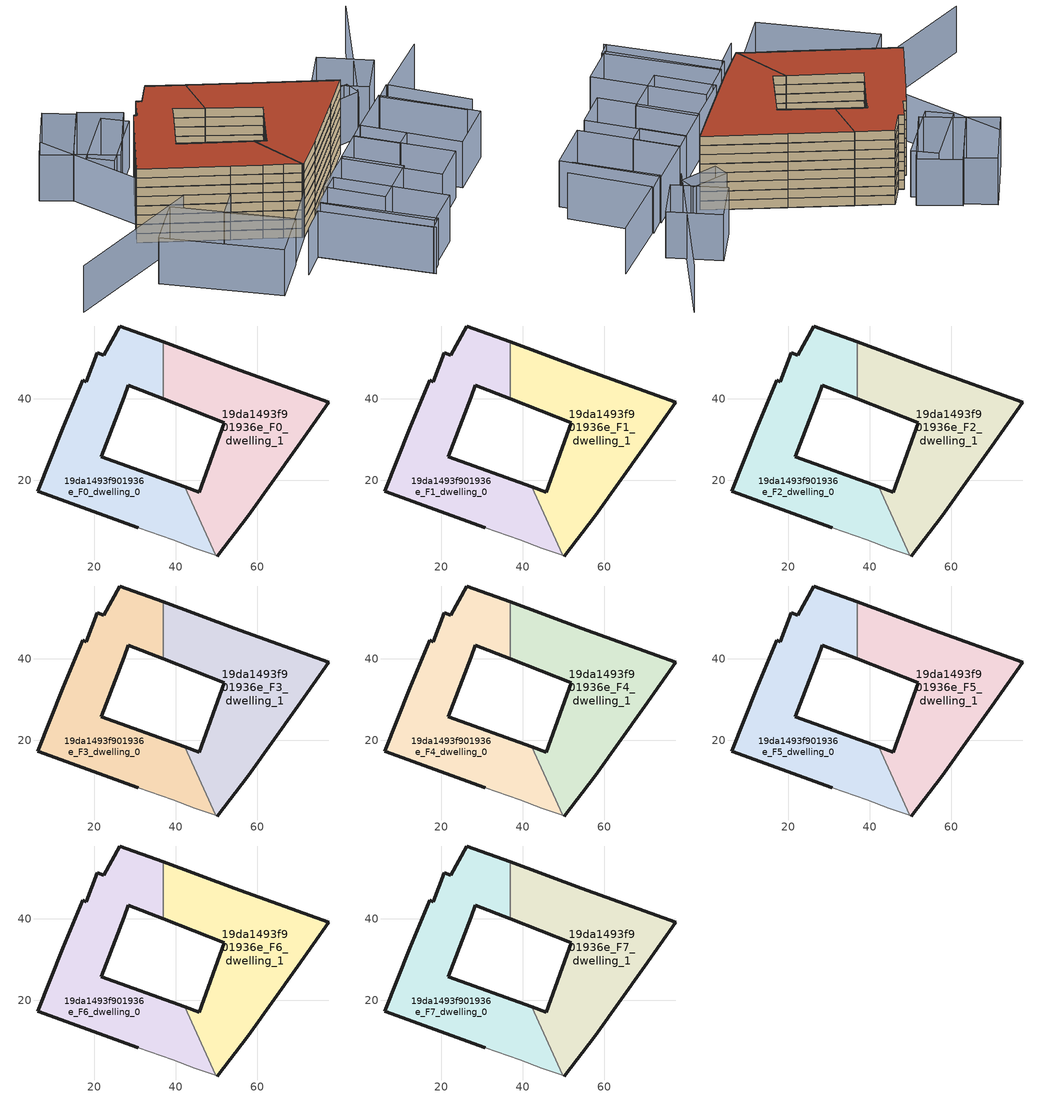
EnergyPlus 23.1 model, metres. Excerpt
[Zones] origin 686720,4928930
19da1493f901936e_F0_dwelling_0
 floor ground (EU_floor_Construction): 49.76,1.51 42.14,18.41 21.66,25.75 22.87,28.95 27.35,40.54 28.33,43.34 36.86,40.04 36.86,54.02 26.2,57.92 22.23,50.7 20.63,51.3 17.94,44.22 17.11,44.55 12.22,32.77 6.08,17.25 30.78,8.35 39.2,5.32 44.69,3.34 z0
 wall outside (EU_wall_Construction): 36.86,40.04 28.33,43.34 27.35,40.54 22.87,28.95 21.66,25.75 42.14,18.41 / 30.78,8.35 6.08,17.25 12.22,32.77 17.11,44.55 17.94,44.22 20.63,51.3 22.23,50.7 26.2,57.92 36.86,54.02 z0:3
 wall adiabatic (EU_wall_Construction): 49.76,1.51 44.69,3.34 39.2,5.32 30.78,8.35 z0:3
 wall to 19da1493f901936e_F0_dwelling_1 (EU_wall_Construction): 36.86,54.02 36.86,40.04 / 42.14,18.41 49.76,1.51 z0:3
19da1493f901936e_F0_dwelling_1
 floor ground (EU_floor_Construction): 57.75,11.29 69.95,28.41 77.57,39.12 54.41,47.59 36.86,54.02 36.86,40.04 51.93,34.2 45.79,17.09 42.14,18.41 49.76,1.51 50.13,1.38 z0
 wall outside (EU_wall_Construction): 42.14,18.41 45.79,17.09 51.93,34.2 36.86,40.04 / 36.86,54.02 54.41,47.59 77.57,39.12 69.95,28.41 57.75,11.29 50.13,1.38 z0:3
 wall adiabatic (EU_wall_Construction): 50.13,1.38 49.76,1.51 z0:3
19da1493f901936e_F1_dwelling_0
 floor to 19da1493f901936e_F0_dwelling_0 (EU_floor_Construction): 49.76,1.51 42.14,18.41 21.66,25.75 22.87,28.95 27.35,40.54 28.33,43.34 36.86,40.04 36.86,54.02 26.2,57.92 22.23,50.7 20.63,51.3 17.94,44.22 17.11,44.55 12.22,32.77 6.08,17.25 30.78,8.35 39.2,5.32 44.69,3.34 z3
 wall outside (EU_wall_Construction): 36.86,40.04 28.33,43.34 27.35,40.54 22.87,28.95 21.66,25.75 42.14,18.41 / 30.78,8.35 6.08,17.25 12.22,32.77 17.11,44.55 17.94,44.22 20.63,51.3 22.23,50.7 26.2,57.92 36.86,54.02 z3:6
 wall adiabatic (EU_wall_Construction): 49.76,1.51 44.69,3.34 39.2,5.32 30.78,8.35 z3:6
 wall to 19da1493f901936e_F1_dwelling_1 (EU_wall_Construction): 36.86,54.02 36.86,40.04 / 42.14,18.41 49.76,1.51 z3:6
19da1493f901936e_F1_dwelling_1
 floor to 19da1493f901936e_F0_dwelling_1 (EU_floor_Construction): 57.75,11.29 69.95,28.41 77.57,39.12 54.41,47.59 36.86,54.02 36.86,40.04 51.93,34.2 45.79,17.09 42.14,18.41 49.76,1.51 50.13,1.38 z3
 wall outside (EU_wall_Construction): 42.14,18.41 45.79,17.09 51.93,34.2 36.86,40.04 / 36.86,54.02 54.41,47.59 77.57,39.12 69.95,28.41 57.75,11.29 50.13,1.38 z3:6
 wall adiabatic (EU_wall_Construction): 50.13,1.38 49.76,1.51 z3:6
19da1493f901936e_F2_dwelling_0
 floor to 19da1493f901936e_F1_dwelling_0 (EU_floor_Construction): 49.76,1.51 42.14,18.41 21.66,25.75 22.87,28.95 27.35,40.54 28.33,43.34 36.86,40.04 36.86,54.02 26.2,57.92 22.23,50.7 20.63,51.3 17.94,44.22 17.11,44.55 12.22,32.77 6.08,17.25 30.78,8.35 39.2,5.32 44.69,3.34 z6
 wall outside (EU_wall_Construction): 36.86,40.04 28.33,43.34 27.35,40.54 22.87,28.95 21.66,25.75 42.14,18.41 / 30.78,8.35 6.08,17.25 12.22,32.77 17.11,44.55 17.94,44.22 20.63,51.3 22.23,50.7 26.2,57.92 36.86,54.02 z6:9
 wall adiabatic (EU_wall_Construction): 49.76,1.51 44.69,3.34 39.2,5.32 30.78,8.35 z6:9
 wall to 19da1493f901936e_F2_dwelling_1 (EU_wall_Construction): 36.86,54.02 36.86,40.04 / 42.14,18.41 49.76,1.51 z6:9
19da1493f901936e_F2_dwelling_1
 floor to 19da1493f901936e_F1_dwelling_1 (EU_floor_Construction): 57.75,11.29 69.95,28.41 77.57,39.12 54.41,47.59 36.86,54.02 36.86,40.04 51.93,34.2 45.79,17.09 42.14,18.41 49.76,1.51 50.13,1.38 z6
 wall outside (EU_wall_Construction): 42.14,18.41 45.79,17.09 51.93,34.2 36.86,40.04 / 36.86,54.02 54.41,47.59 77.57,39.12 69.95,28.41 57.75,11.29 50.13,1.38 z6:9
 wall adiabatic (EU_wall_Construction): 50.13,1.38 49.76,1.51 z6:9
19da1493f901936e_F3_dwelling_0
 floor to 19da1493f901936e_F2_dwelling_0 (EU_floor_Construction): 49.76,1.51 42.14,18.41 21.66,25.75 22.87,28.95 27.35,40.54 28.33,43.34 36.86,40.04 36.86,54.02 26.2,57.92 22.23,50.7 20.63,51.3 17.94,44.22 17.11,44.55 12.22,32.77 6.08,17.25 30.78,8.35 39.2,5.32 44.69,3.34 z9
 wall outside (EU_wall_Construction): 36.86,40.04 28.33,43.34 27.35,40.54 22.87,28.95 21.66,25.75 42.14,18.41 / 30.78,8.35 6.08,17.25 12.22,32.77 17.11,44.55 17.94,44.22 20.63,51.3 22.23,50.7 26.2,57.92 36.86,54.02 z9:12
 wall adiabatic (EU_wall_Construction): 49.76,1.51 44.69,3.34 39.2,5.32 30.78,8.35 z9:12
 wall to 19da1493f901936e_F3_dwelling_1 (EU_wall_Construction): 36.86,54.02 36.86,40.04 / 42.14,18.41 49.76,1.51 z9:12
19da1493f901936e_F3_dwelling_1
 floor to 19da1493f901936e_F2_dwelling_1 (EU_floor_Construction): 57.75,11.29 69.95,28.41 77.57,39.12 54.41,47.59 36.86,54.02 36.86,40.04 51.93,34.2 45.79,17.09 42.14,18.41 49.76,1.51 50.13,1.38 z9
 wall outside (EU_wall_Construction): 42.14,18.41 45.79,17.09 51.93,34.2 36.86,40.04 / 36.86,54.02 54.41,47.59 77.57,39.12 69.95,28.41 57.75,11.29 50.13,1.38 z9:12
 wall adiabatic (EU_wall_Construction): 50.13,1.38 49.76,1.51 z9:12
19da1493f901936e_F4_dwelling_0
 floor to 19da1493f901936e_F3_dwelling_0 (EU_floor_Construction): 49.76,1.51 42.14,18.41 21.66,25.75 22.87,28.95 27.35,40.54 28.33,43.34 36.86,40.04 36.86,54.02 26.2,57.92 22.23,50.7 20.63,51.3 17.94,44.22 17.11,44.55 12.22,32.77 6.08,17.25 30.78,8.35 39.2,5.32 44.69,3.34 z12
 wall outside (EU_wall_Construction): 36.86,40.04 28.33,43.34 27.35,40.54 22.87,28.95 21.66,25.75 42.14,18.41 / 30.78,8.35 6.08,17.25 12.22,32.77 17.11,44.55 17.94,44.22 20.63,51.3 22.23,50.7 26.2,57.92 36.86,54.02 z12:15
 wall adiabatic (EU_wall_Construction): 49.76,1.51 44.69,3.34 39.2,5.32 30.78,8.35 z12:15
 wall to 19da1493f901936e_F4_dwelling_1 (EU_wall_Construction): 36.86,54.02 36.86,40.04 / 42.14,18.41 49.76,1.51 z12:15
19da1493f901936e_F4_dwelling_1
 floor to 19da1493f901936e_F3_dwelling_1 (EU_floor_Construction): 57.75,11.29 69.95,28.41 77.57,39.12 54.41,47.59 36.86,54.02 36.86,40.04 51.93,34.2 45.79,17.09 42.14,18.41 49.76,1.51 50.13,1.38 z12
 wall outside (EU_wall_Construction): 42.14,18.41 45.79,17.09 51.93,34.2 36.86,40.04 / 36.86,54.02 54.41,47.59 77.57,39.12 69.95,28.41 57.75,11.29 50.13,1.38 z12:15
 wall adiabatic (EU_wall_Construction): 50.13,1.38 49.76,1.51 z12:15
19da1493f901936e_F5_dwelling_0
 floor to 19da1493f901936e_F4_dwelling_0 (EU_floor_Construction): 49.76,1.51 42.14,18.41 21.66,25.75 22.87,28.95 27.35,40.54 28.33,43.34 36.86,40.04 36.86,54.02 26.2,57.92 22.23,50.7 20.63,51.3 17.94,44.22 17.11,44.55 12.22,32.77 6.08,17.25 30.78,8.35 39.2,5.32 44.69,3.34 z15
 wall outside (EU_wall_Construction): 36.86,40.04 28.33,43.34 27.35,40.54 22.87,28.95 21.66,25.75 42.14,18.41 / 30.78,8.35 6.08,17.25 12.22,32.77 17.11,44.55 17.94,44.22 20.63,51.3 22.23,50.7 26.2,57.92 36.86,54.02 z15:18
 wall adiabatic (EU_wall_Construction): 49.76,1.51 44.69,3.34 39.2,5.32 30.78,8.35 z15:18
 wall to 19da1493f901936e_F5_dwelling_1 (EU_wall_Construction): 36.86,54.02 36.86,40.04 / 42.14,18.41 49.76,1.51 z15:18
19da1493f901936e_F5_dwelling_1
 floor to 19da1493f901936e_F4_dwelling_1 (EU_floor_Construction): 57.75,11.29 69.95,28.41 77.57,39.12 54.41,47.59 36.86,54.02 36.86,40.04 51.93,34.2 45.79,17.09 42.14,18.41 49.76,1.51 50.13,1.38 z15
 wall outside (EU_wall_Construction): 42.14,18.41 45.79,17.09 51.93,34.2 36.86,40.04 / 36.86,54.02 54.41,47.59 77.57,39.12 69.95,28.41 57.75,11.29 50.13,1.38 z15:18
 wall adiabatic (EU_wall_Construction): 50.13,1.38 49.76,1.51 z15:18
19da1493f901936e_F6_dwelling_0
 floor to 19da1493f901936e_F5_dwelling_0 (EU_floor_Construction): 49.76,1.51 42.14,18.41 21.66,25.75 22.87,28.95 27.35,40.54 28.33,43.34 36.86,40.04 36.86,54.02 26.2,57.92 22.23,50.7 20.63,51.3 17.94,44.22 17.11,44.55 12.22,32.77 6.08,17.25 30.78,8.35 39.2,5.32 44.69,3.34 z18
 wall outside (EU_wall_Construction): 36.86,40.04 28.33,43.34 27.35,40.54 22.87,28.95 21.66,25.75 42.14,18.41 / 30.78,8.35 6.08,17.25 12.22,32.77 17.11,44.55 17.94,44.22 20.63,51.3 22.23,50.7 26.2,57.92 36.86,54.02 z18:21
 wall adiabatic (EU_wall_Construction): 49.76,1.51 44.69,3.34 39.2,5.32 30.78,8.35 z18:21
 wall to 19da1493f901936e_F6_dwelling_1 (EU_wall_Construction): 36.86,54.02 36.86,40.04 / 42.14,18.41 49.76,1.51 z18:21
19da1493f901936e_F6_dwelling_1
 floor to 19da1493f901936e_F5_dwelling_1 (EU_floor_Construction): 57.75,11.29 69.95,28.41 77.57,39.12 54.41,47.59 36.86,54.02 36.86,40.04 51.93,34.2 45.79,17.09 42.14,18.41 49.76,1.51 50.13,1.38 z18
 wall outside (EU_wall_Construction): 42.14,18.41 45.79,17.09 51.93,34.2 36.86,40.04 / 36.86,54.02 54.41,47.59 77.57,39.12 69.95,28.41 57.75,11.29 50.13,1.38 z18:21
 wall adiabatic (EU_wall_Construction): 50.13,1.38 49.76,1.51 z18:21
19da1493f901936e_F7_dwelling_0
 floor to 19da1493f901936e_F6_dwelling_0 (EU_floor_Construction): 49.76,1.51 42.14,18.41 21.66,25.75 22.87,28.95 27.35,40.54 28.33,43.34 36.86,40.04 36.86,54.02 26.2,57.92 22.23,50.7 20.63,51.3 17.94,44.22 17.11,44.55 12.22,32.77 6.08,17.25 30.78,8.35 39.2,5.32 44.69,3.34 z21
 wall outside (EU_wall_Construction): 36.86,40.04 28.33,43.34 27.35,40.54 22.87,28.95 21.66,25.75 42.14,18.41 / 30.78,8.35 6.08,17.25 12.22,32.77 17.11,44.55 17.94,44.22 20.63,51.3 22.23,50.7 26.2,57.92 36.86,54.02 z21:24
 wall adiabatic (EU_wall_Construction): 49.76,1.51 44.69,3.34 39.2,5.32 30.78,8.35 z21:24
 wall to 19da1493f901936e_F7_dwelling_1 (EU_wall_Construction): 36.86,54.02 36.86,40.04 / 42.14,18.41 49.76,1.51 z21:24
 roof outside (EU_roof_Construction): 36.86,54.02 36.86,40.04 28.33,43.34 27.35,40.54 22.87,28.95 21.66,25.75 42.14,18.41 49.76,1.51 44.69,3.34 39.2,5.32 30.78,8.35 6.08,17.25 12.22,32.77 17.11,44.55 17.94,44.22 20.63,51.3 22.23,50.7 26.2,57.92 z24
19da1493f901936e_F7_dwelling_1
 floor to 19da1493f901936e_F6_dwelling_1 (EU_floor_Construction): 57.75,11.29 69.95,28.41 77.57,39.12 54.41,47.59 36.86,54.02 36.86,40.04 51.93,34.2 45.79,17.09 42.14,18.41 49.76,1.51 50.13,1.38 z21
 wall outside (EU_wall_Construction): 42.14,18.41 45.79,17.09 51.93,34.2 36.86,40.04 / 36.86,54.02 54.41,47.59 77.57,39.12 69.95,28.41 57.75,11.29 50.13,1.38 z21:24
 wall adiabatic (EU_wall_Construction): 50.13,1.38 49.76,1.51 z21:24
 roof outside (EU_roof_Construction): 77.57,39.12 69.95,28.41 57.75,11.29 50.13,1.38 49.76,1.51 42.14,18.41 45.79,17.09 51.93,34.2 36.86,40.04 36.86,54.02 54.41,47.59 z24
shading: 43.2,-17.54 49.27,-9.92 / 49.27,-9.92 76.1,-31.33 / 109.6,23.96 89.91,40.14 / 89.91,40.14 94.3,45.48 / -6.69,55.25 18.29,12.58 / 18.29,12.58 -22.36,-11.22 / 101.01,89.18 84.28,41.73 / 113.15,28.64 94.68,45.17 / 94.68,45.17 110.27,62.59 / 75.5,-30.87 48.88,-9.62 / 48.88,-9.62 51.9,-5.83 / 51.9,-5.83 78.52,-27.08 / 78.52,-27.08 75.5,-30.87 / 77.27,-27.62 51.38,-5.79 / 51.38,-5.79 60.61,5.15 / 60.61,5.15 86.49,-16.69 / 86.49,-16.69 77.27,-27.62 / 90.05,41.11 112.72,21.65 / 112.72,21.65 101.46,8.54 / 101.46,8.54 78.79,27.99 / 78.79,27.99 90.05,41.11 / 32.54,-25.53 2.82,-5.54 / 2.82,-5.54 12.34,8.61 / 12.34,8.61 42.06,-11.38 / 42.06,-11.38 32.54,-25.53 / 20.67,55.88 8.31,37.81 / 8.31,37.81 1.65,42.36 / 1.65,42.36 14.01,60.44 / 14.01,60.44 20.67,55.88 / -0.71,45.56 9.15,66.26 / 9.15,66.26 21.06,60.58 / 21.06,60.58 11.2,39.88 / 11.2,39.88 -0.71,45.56 / 8.69,65.3 -0.93,45.09 / -0.93,45.09 -9.68,49.26 / -9.68,49.26 -0.05,69.46 / -0.05,69.46 8.69,65.3 / 50.13,1.38 41.83,-11.28 / 41.83,-11.28 25.1,-0.32 / 25.1,-0.32 33.4,12.34 / 33.4,12.34 50.13,1.38 / 69.9,-10.3 56.18,1.48 / 56.18,1.48 67.51,14.68 / 67.51,14.68 81.23,2.9 / 81.23,2.9 69.9,-10.3 / 74.94,23.62 97.61,4.41 / 97.61,4.41 89.28,-5.41 / 89.28,-5.41 66.62,13.8 / 66.62,13.8 74.94,23.62 / 78.72,28.11 89.11,19.26 / 89.11,19.26 85.1,14.56 / 85.1,14.56 74.72,23.4 / 74.72,23.4 78.72,28.11 / 72.62,46.63 84.23,49.95 / 84.23,49.95 85.61,45.11 / 85.61,45.11 74,41.78 / 74,41.78 72.62,46.63 / 82.32,66.88 96.6,59.02 / 96.6,59.02 89.51,46.14 / 89.51,46.14 75.23,54 / 75.23,54 82.32,66.88 z0:15
[Building]
EU S2 Campaign: North Axis=0; Terrain=City; Solar Distribution=FullExterior
[Site:Location]
Bologna: Latitude=44.5; Longitude=11.25; Time Zone=1; Elevation=37
[SizingPeriod:WeatherFileDays]
AnnualSizingPeriod: Begin Month=1; Begin Day of Month=1; End Month=12; End Day of Month=31; Day of Week for Start Day=Monday; Use Weather File Daylight Saving Period=No; Use Weather File Rain and Snow Indicators=No
[MATERIAL]
EU_InternalMass_Material: Roughness=MediumRough; Thickness=0.1; Conductivity=1; Density=1800; Specific Heat=900; Thermal Absorptance=0.9; Solar Absorptance=0.7; Visible Absorptance=0.7
[MATERIAL:NOMASS] Roughness=MediumRough; Thermal Absorptance=0.9; Solar Absorptance=0.7; Visible Absorptance=0.7
Name | Thermal Resistance
EU_wall_NoMass | 0.905828
EU_roof_NoMass | 0.37593
EU_floor_NoMass | 0.67114
[CONSTRUCTION]
EU_wall_Construction: EU_wall_NoMass
EU_roof_Construction: EU_roof_NoMass
EU_floor_Construction: EU_floor_NoMass
EU_InternalMass_Construction: EU_InternalMass_Material
[ZONE] Type=1; Multiplier=1; Ceiling Height=autocalculate; Floor Area=autocalculate; Part of Total Floor Area=Yes
Name | Volume
19da1493f901936e_F0_dwelling_0; 19da1493f901936e_F1_dwelling_0; 19da1493f901936e_F2_dwelling_0; 19da1493f901936e_F3_dwelling_0; 19da1493f901936e_F4_dwelling_0; 19da1493f901936e_F5_dwelling_0; 19da1493f901936e_F6_dwelling_0; 19da1493f901936e_F7_dwelling_0 | 2803.92
19da1493f901936e_F0_dwelling_1; 19da1493f901936e_F1_dwelling_1; 19da1493f901936e_F2_dwelling_1; 19da1493f901936e_F3_dwelling_1; 19da1493f901936e_F4_dwelling_1; 19da1493f901936e_F5_dwelling_1; 19da1493f901936e_F6_dwelling_1; 19da1493f901936e_F7_dwelling_1 | 2803.87
[INTERNALMASS] Construction=EU_InternalMass_Construction
Name | Zone or ZoneList | Surface Area
19da1493f901936e_F0_dwelling_0_EU_InternalMass | 19da1493f901936e_F0_dwelling_0 | 934.64
19da1493f901936e_F0_dwelling_1_EU_InternalMass | 19da1493f901936e_F0_dwelling_1 | 934.624
19da1493f901936e_F1_dwelling_0_EU_InternalMass | 19da1493f901936e_F1_dwelling_0 | 934.64
19da1493f901936e_F1_dwelling_1_EU_InternalMass | 19da1493f901936e_F1_dwelling_1 | 934.624
19da1493f901936e_F2_dwelling_0_EU_InternalMass | 19da1493f901936e_F2_dwelling_0 | 934.64
19da1493f901936e_F2_dwelling_1_EU_InternalMass | 19da1493f901936e_F2_dwelling_1 | 934.624
19da1493f901936e_F3_dwelling_0_EU_InternalMass | 19da1493f901936e_F3_dwelling_0 | 934.64
19da1493f901936e_F3_dwelling_1_EU_InternalMass | 19da1493f901936e_F3_dwelling_1 | 934.624
19da1493f901936e_F4_dwelling_0_EU_InternalMass | 19da1493f901936e_F4_dwelling_0 | 934.64
19da1493f901936e_F4_dwelling_1_EU_InternalMass | 19da1493f901936e_F4_dwelling_1 | 934.624
19da1493f901936e_F5_dwelling_0_EU_InternalMass | 19da1493f901936e_F5_dwelling_0 | 934.64
19da1493f901936e_F5_dwelling_1_EU_InternalMass | 19da1493f901936e_F5_dwelling_1 | 934.624
19da1493f901936e_F6_dwelling_0_EU_InternalMass | 19da1493f901936e_F6_dwelling_0 | 934.64
19da1493f901936e_F6_dwelling_1_EU_InternalMass | 19da1493f901936e_F6_dwelling_1 | 934.624
19da1493f901936e_F7_dwelling_0_EU_InternalMass | 19da1493f901936e_F7_dwelling_0 | 934.64
19da1493f901936e_F7_dwelling_1_EU_InternalMass | 19da1493f901936e_F7_dwelling_1 | 934.624
[OTHEREQUIPMENT] Fuel Type=Electricity; Design Level Calculation Method=Watts/Area; Power per Zone Floor Area=1; Fraction Latent=0; Fraction Radiant=0; Fraction Lost=0; Carbon Dioxide Generation Rate=0; EndUse Subcategory=EU_Step8_InternalGains
Name | Zone or ZoneList or Space or SpaceList | Schedule
EU_Step8_InternalGain_19da1493f901936e_F0_dwelling_0_f000 | 19da1493f901936e_F0_dwelling_0 | EU_Step8_GainSchedule_19da1493f901936e_F0_dwelling_0_f000
EU_Step8_InternalGain_19da1493f901936e_F0_dwelling_1_f000 | 19da1493f901936e_F0_dwelling_1 | EU_Step8_GainSchedule_19da1493f901936e_F0_dwelling_1_f000
EU_Step8_InternalGain_19da1493f901936e_F1_dwelling_0_f000 | 19da1493f901936e_F1_dwelling_0 | EU_Step8_GainSchedule_19da1493f901936e_F1_dwelling_0_f000
EU_Step8_InternalGain_19da1493f901936e_F1_dwelling_1_f000 | 19da1493f901936e_F1_dwelling_1 | EU_Step8_GainSchedule_19da1493f901936e_F1_dwelling_1_f000
EU_Step8_InternalGain_19da1493f901936e_F2_dwelling_0_f000 | 19da1493f901936e_F2_dwelling_0 | EU_Step8_GainSchedule_19da1493f901936e_F2_dwelling_0_f000
EU_Step8_InternalGain_19da1493f901936e_F2_dwelling_1_f000 | 19da1493f901936e_F2_dwelling_1 | EU_Step8_GainSchedule_19da1493f901936e_F2_dwelling_1_f000
EU_Step8_InternalGain_19da1493f901936e_F3_dwelling_0_f000 | 19da1493f901936e_F3_dwelling_0 | EU_Step8_GainSchedule_19da1493f901936e_F3_dwelling_0_f000
EU_Step8_InternalGain_19da1493f901936e_F3_dwelling_1_f000 | 19da1493f901936e_F3_dwelling_1 | EU_Step8_GainSchedule_19da1493f901936e_F3_dwelling_1_f000
EU_Step8_InternalGain_19da1493f901936e_F4_dwelling_0_f000 | 19da1493f901936e_F4_dwelling_0 | EU_Step8_GainSchedule_19da1493f901936e_F4_dwelling_0_f000
EU_Step8_InternalGain_19da1493f901936e_F4_dwelling_1_f000 | 19da1493f901936e_F4_dwelling_1 | EU_Step8_GainSchedule_19da1493f901936e_F4_dwelling_1_f000
EU_Step8_InternalGain_19da1493f901936e_F5_dwelling_0_f000 | 19da1493f901936e_F5_dwelling_0 | EU_Step8_GainSchedule_19da1493f901936e_F5_dwelling_0_f000
EU_Step8_InternalGain_19da1493f901936e_F5_dwelling_1_f000 | 19da1493f901936e_F5_dwelling_1 | EU_Step8_GainSchedule_19da1493f901936e_F5_dwelling_1_f000
EU_Step8_InternalGain_19da1493f901936e_F6_dwelling_0_f000 | 19da1493f901936e_F6_dwelling_0 | EU_Step8_GainSchedule_19da1493f901936e_F6_dwelling_0_f000
EU_Step8_InternalGain_19da1493f901936e_F6_dwelling_1_f000 | 19da1493f901936e_F6_dwelling_1 | EU_Step8_GainSchedule_19da1493f901936e_F6_dwelling_1_f000
EU_Step8_InternalGain_19da1493f901936e_F7_dwelling_0_f000 | 19da1493f901936e_F7_dwelling_0 | EU_Step8_GainSchedule_19da1493f901936e_F7_dwelling_0_f000
EU_Step8_InternalGain_19da1493f901936e_F7_dwelling_1_f000 | 19da1493f901936e_F7_dwelling_1 | EU_Step8_GainSchedule_19da1493f901936e_F7_dwelling_1_f000
[ZONEVENTILATION:DESIGNFLOWRATE] Schedule=EU_AlwaysOn; Design Flow Rate Calculation Method=AirChanges/Hour; Air Changes per Hour=0.73129; Ventilation Type=Natural; Fan Pressure Rise=0; Fan Total Efficiency=1; Constant Term Coefficient=1; Temperature Term Coefficient=0; Velocity Term Coefficient=0; Velocity Squared Term Coefficient=0; Minimum Indoor Temperature=-100; Maximum Indoor Temperature=100; Delta Temperature=-100; Minimum Outdoor Temperature=-100; Maximum Outdoor Temperature=100; Maximum Wind Speed=40
Name | Zone or ZoneList or Space or SpaceList
EU_ConstantAir_19da1493f901936e_F0_dwelling_0 | 19da1493f901936e_F0_dwelling_0
EU_ConstantAir_19da1493f901936e_F0_dwelling_1 | 19da1493f901936e_F0_dwelling_1
EU_ConstantAir_19da1493f901936e_F1_dwelling_0 | 19da1493f901936e_F1_dwelling_0
EU_ConstantAir_19da1493f901936e_F1_dwelling_1 | 19da1493f901936e_F1_dwelling_1
EU_ConstantAir_19da1493f901936e_F2_dwelling_0 | 19da1493f901936e_F2_dwelling_0
EU_ConstantAir_19da1493f901936e_F2_dwelling_1 | 19da1493f901936e_F2_dwelling_1
EU_ConstantAir_19da1493f901936e_F3_dwelling_0 | 19da1493f901936e_F3_dwelling_0
EU_ConstantAir_19da1493f901936e_F3_dwelling_1 | 19da1493f901936e_F3_dwelling_1
EU_ConstantAir_19da1493f901936e_F4_dwelling_0 | 19da1493f901936e_F4_dwelling_0
EU_ConstantAir_19da1493f901936e_F4_dwelling_1 | 19da1493f901936e_F4_dwelling_1
EU_ConstantAir_19da1493f901936e_F5_dwelling_0 | 19da1493f901936e_F5_dwelling_0
EU_ConstantAir_19da1493f901936e_F5_dwelling_1 | 19da1493f901936e_F5_dwelling_1
EU_ConstantAir_19da1493f901936e_F6_dwelling_0 | 19da1493f901936e_F6_dwelling_0
EU_ConstantAir_19da1493f901936e_F6_dwelling_1 | 19da1493f901936e_F6_dwelling_1
EU_ConstantAir_19da1493f901936e_F7_dwelling_0 | 19da1493f901936e_F7_dwelling_0
EU_ConstantAir_19da1493f901936e_F7_dwelling_1 | 19da1493f901936e_F7_dwelling_1
[HVACTEMPLATE:THERMOSTAT] Constant Heating Setpoint=20; Constant Cooling Setpoint=50
EU_HeatOnly_19da1493f901936e_F0_dwelling_0; EU_HeatOnly_19da1493f901936e_F0_dwelling_1; EU_HeatOnly_19da1493f901936e_F1_dwelling_0; EU_HeatOnly_19da1493f901936e_F1_dwelling_1; EU_HeatOnly_19da1493f901936e_F2_dwelling_0; EU_HeatOnly_19da1493f901936e_F2_dwelling_1; EU_HeatOnly_19da1493f901936e_F3_dwelling_0; EU_HeatOnly_19da1493f901936e_F3_dwelling_1; EU_HeatOnly_19da1493f901936e_F4_dwelling_0; EU_HeatOnly_19da1493f901936e_F4_dwelling_1; EU_HeatOnly_19da1493f901936e_F5_dwelling_0; EU_HeatOnly_19da1493f901936e_F5_dwelling_1; EU_HeatOnly_19da1493f901936e_F6_dwelling_0; EU_HeatOnly_19da1493f901936e_F6_dwelling_1; EU_HeatOnly_19da1493f901936e_F7_dwelling_0; EU_HeatOnly_19da1493f901936e_F7_dwelling_1
[HVACTEMPLATE:ZONE:IDEALLOADSAIRSYSTEM] System Availability Schedule=EU_AlwaysOn; Maximum Heating Supply Air Temperature=50; Minimum Cooling Supply Air Temperature=13; Maximum Heating Supply Air Humidity Ratio=0.0156; Minimum Cooling Supply Air Humidity Ratio=0.0077; Heating Limit=NoLimit; Cooling Limit=NoLimit; Heating Availability Schedule=EU_AlwaysOn; Cooling Availability Schedule=EU_CoolingOff; Dehumidification Control Type=ConstantSensibleHeatRatio; Cooling Sensible Heat Ratio=0.7; Dehumidification Setpoint=60; Humidification Control Type=None; Humidification Setpoint=30; Outdoor Air Method=None; Outdoor Air Flow Rate per Person=0.00944; Outdoor Air Flow Rate per Zone Floor Area=0; Outdoor Air Flow Rate per Zone=0; Demand Controlled Ventilation Type=None; Outdoor Air Economizer Type=NoEconomizer; Heat Recovery Type=None; Sensible Heat Recovery Effectiveness=0.7; Latent Heat Recovery Effectiveness=0.65
Name | Template Thermostat
19da1493f901936e_F0_dwelling_0 | EU_HeatOnly_19da1493f901936e_F0_dwelling_0
19da1493f901936e_F0_dwelling_1 | EU_HeatOnly_19da1493f901936e_F0_dwelling_1
19da1493f901936e_F1_dwelling_0 | EU_HeatOnly_19da1493f901936e_F1_dwelling_0
19da1493f901936e_F1_dwelling_1 | EU_HeatOnly_19da1493f901936e_F1_dwelling_1
19da1493f901936e_F2_dwelling_0 | EU_HeatOnly_19da1493f901936e_F2_dwelling_0
19da1493f901936e_F2_dwelling_1 | EU_HeatOnly_19da1493f901936e_F2_dwelling_1
19da1493f901936e_F3_dwelling_0 | EU_HeatOnly_19da1493f901936e_F3_dwelling_0
19da1493f901936e_F3_dwelling_1 | EU_HeatOnly_19da1493f901936e_F3_dwelling_1
19da1493f901936e_F4_dwelling_0 | EU_HeatOnly_19da1493f901936e_F4_dwelling_0
19da1493f901936e_F4_dwelling_1 | EU_HeatOnly_19da1493f901936e_F4_dwelling_1
19da1493f901936e_F5_dwelling_0 | EU_HeatOnly_19da1493f901936e_F5_dwelling_0
19da1493f901936e_F5_dwelling_1 | EU_HeatOnly_19da1493f901936e_F5_dwelling_1
19da1493f901936e_F6_dwelling_0 | EU_HeatOnly_19da1493f901936e_F6_dwelling_0
19da1493f901936e_F6_dwelling_1 | EU_HeatOnly_19da1493f901936e_F6_dwelling_1
19da1493f901936e_F7_dwelling_0 | EU_HeatOnly_19da1493f901936e_F7_dwelling_0
19da1493f901936e_F7_dwelling_1 | EU_HeatOnly_19da1493f901936e_F7_dwelling_1
[SIZING:ZONE] Zone Cooling Design Supply Air Temperature Input Method=SupplyAirTemperature; Zone Cooling Design Supply Air Temperature=13; Zone Heating Design Supply Air Temperature Input Method=SupplyAirTemperature; Zone Heating Design Supply Air Temperature=50; Zone Cooling Design Supply Air Humidity Ratio=0.008; Zone Heating Design Supply Air Humidity Ratio=0.008; Cooling Design Air Flow Method=DesignDay; Cooling Design Air Flow Rate=0; Cooling Minimum Air Flow per Zone Floor Area=0.000762; Cooling Minimum Air Flow=0; Cooling Minimum Air Flow Fraction=0.2; Heating Design Air Flow Method=DesignDay; Heating Design Air Flow Rate=0; Heating Maximum Air Flow per Zone Floor Area=0.002032; Heating Maximum Air Flow=0.141576; Heating Maximum Air Flow Fraction=0.3; Account for Dedicated Outdoor Air System=No; Dedicated Outdoor Air System Control Strategy=NeutralSupplyAir; Dedicated Outdoor Air Low Setpoint Temperature for Design=autosize; Dedicated Outdoor Air High Setpoint Temperature for Design=autosize; Zone Load Sizing Method=Sensible Load Only No Latent Load; Zone Latent Cooling Design Supply Air Humidity Ratio Input Method=HumidityRatioDifference; Zone Cooling Design Supply Air Humidity Ratio Difference=0.005; Zone Latent Heating Design Supply Air Humidity Ratio Input Method=HumidityRatioDifference; Zone Humidification Design Supply Air Humidity Ratio Difference=0.005
19da1493f901936e_F0_dwelling_0; 19da1493f901936e_F0_dwelling_1; 19da1493f901936e_F1_dwelling_0; 19da1493f901936e_F1_dwelling_1; 19da1493f901936e_F2_dwelling_0; 19da1493f901936e_F2_dwelling_1; 19da1493f901936e_F3_dwelling_0; 19da1493f901936e_F3_dwelling_1; 19da1493f901936e_F4_dwelling_0; 19da1493f901936e_F4_dwelling_1; 19da1493f901936e_F5_dwelling_0; 19da1493f901936e_F5_dwelling_1; 19da1493f901936e_F6_dwelling_0; 19da1493f901936e_F6_dwelling_1; 19da1493f901936e_F7_dwelling_0; 19da1493f901936e_F7_dwelling_1
[SCHEDULE:CONSTANT]
Name | Hourly Value
EU_AlwaysOn | 1
EU_CoolingOff | 0
[SCHEDULE:FILE] Column Number=1; Rows to Skip at Top=0; Number of Hours of Data=8760; Column Separator=Comma; Interpolate to Timestep=No; Minutes per Item=60; Adjust Schedule for Daylight Savings=Yes
Name | File
EU_Step8_GainSchedule_19da1493f901936e_F0_dwelling_0_f000 | ../../schedules/19da1493f901936e/19da1493f901936e_F0_dwelling_0_f000_gain.csv
EU_Step8_GainSchedule_19da1493f901936e_F0_dwelling_1_f000 | ../../schedules/19da1493f901936e/19da1493f901936e_F0_dwelling_1_f000_gain.csv
EU_Step8_GainSchedule_19da1493f901936e_F1_dwelling_0_f000 | ../../schedules/19da1493f901936e/19da1493f901936e_F1_dwelling_0_f000_gain.csv
EU_Step8_GainSchedule_19da1493f901936e_F1_dwelling_1_f000 | ../../schedules/19da1493f901936e/19da1493f901936e_F1_dwelling_1_f000_gain.csv
EU_Step8_GainSchedule_19da1493f901936e_F2_dwelling_0_f000 | ../../schedules/19da1493f901936e/19da1493f901936e_F2_dwelling_0_f000_gain.csv
EU_Step8_GainSchedule_19da1493f901936e_F2_dwelling_1_f000 | ../../schedules/19da1493f901936e/19da1493f901936e_F2_dwelling_1_f000_gain.csv
EU_Step8_GainSchedule_19da1493f901936e_F3_dwelling_0_f000 | ../../schedules/19da1493f901936e/19da1493f901936e_F3_dwelling_0_f000_gain.csv
EU_Step8_GainSchedule_19da1493f901936e_F3_dwelling_1_f000 | ../../schedules/19da1493f901936e/19da1493f901936e_F3_dwelling_1_f000_gain.csv
EU_Step8_GainSchedule_19da1493f901936e_F4_dwelling_0_f000 | ../../schedules/19da1493f901936e/19da1493f901936e_F4_dwelling_0_f000_gain.csv
EU_Step8_GainSchedule_19da1493f901936e_F4_dwelling_1_f000 | ../../schedules/19da1493f901936e/19da1493f901936e_F4_dwelling_1_f000_gain.csv
EU_Step8_GainSchedule_19da1493f901936e_F5_dwelling_0_f000 | ../../schedules/19da1493f901936e/19da1493f901936e_F5_dwelling_0_f000_gain.csv
EU_Step8_GainSchedule_19da1493f901936e_F5_dwelling_1_f000 | ../../schedules/19da1493f901936e/19da1493f901936e_F5_dwelling_1_f000_gain.csv
EU_Step8_GainSchedule_19da1493f901936e_F6_dwelling_0_f000 | ../../schedules/19da1493f901936e/19da1493f901936e_F6_dwelling_0_f000_gain.csv
EU_Step8_GainSchedule_19da1493f901936e_F6_dwelling_1_f000 | ../../schedules/19da1493f901936e/19da1493f901936e_F6_dwelling_1_f000_gain.csv
EU_Step8_GainSchedule_19da1493f901936e_F7_dwelling_0_f000 | ../../schedules/19da1493f901936e/19da1493f901936e_F7_dwelling_0_f000_gain.csv
EU_Step8_GainSchedule_19da1493f901936e_F7_dwelling_1_f000 | ../../schedules/19da1493f901936e/19da1493f901936e_F7_dwelling_1_f000_gain.csv
